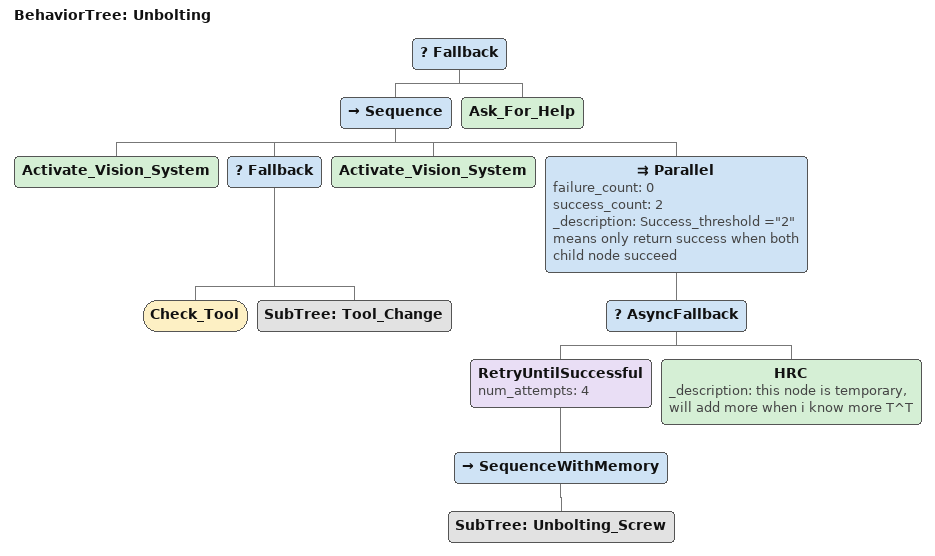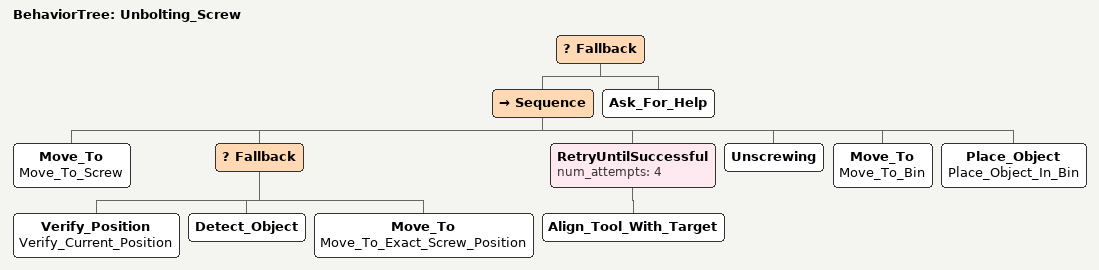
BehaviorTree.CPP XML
<?xml version="1.0" encoding="UTF-8"?>
<root BTCPP_format="4">
  <BehaviorTree ID="Unbolting">
    <Fallback>
      <Sequence>
        <Activate_Vision_System/>
        <Fallback>
          <Check_Tool/>
          <SubTree ID="Tool_Change"/>
        </Fallback>
        <Activate_Vision_System/>
        <Parallel failure_count="0"
                  success_count="2"
                  _description="Success_threshold =&quot;2&quot; means only return success when both child node succeed">
          <AsyncFallback>
            <RetryUntilSuccessful num_attempts="4">
              <SequenceWithMemory>
                <SubTree ID="Unbolting_Screw"/>
              </SequenceWithMemory>
            </RetryUntilSuccessful>
            <HRC _description="this node is temporary, will add more when i know more T^T"/>
          </AsyncFallback>
        </Parallel>
      </Sequence>
      <Ask_For_Help/>
    </Fallback>
  </BehaviorTree>

  <BehaviorTree ID="Unbolting_Screw">
    <Fallback>
      <Sequence>
        <Move_To name="Move_To_Screw"/>
        <Fallback>
          <Verify_Position name="Verify_Current_Position"/>
          <Detect_Object/>
          <Move_To name="Move_To_Exact_Screw_Position"/>
        </Fallback>
        <RetryUntilSuccessful num_attempts="4">
          <Align_Tool_With_Target/>
        </RetryUntilSuccessful>
        <Unscrewing/>
        <Move_To name="Move_To_Bin"/>
        <Place_Object name="Place_Object_In_Bin"/>
      </Sequence>
      <Ask_For_Help/>
    </Fallback>
  </BehaviorTree>

</root>
